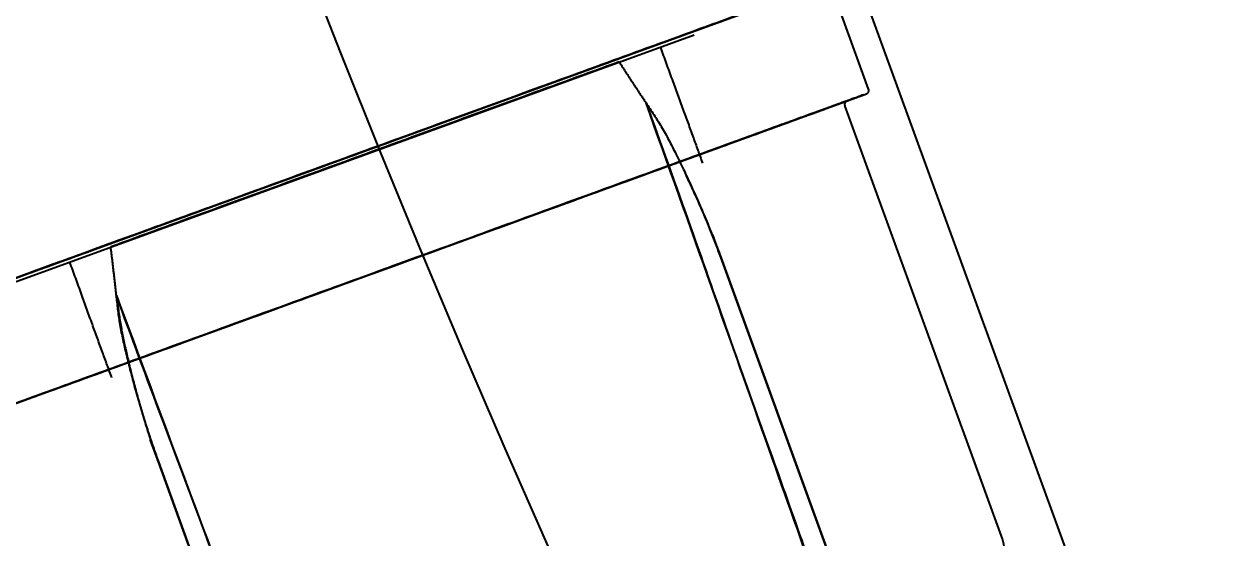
# Model space of a CAD drawing. Header units: millimetres. Extents: x 0 to 253659, y 0 to 59400.
# Drawn here: x 62987.6 to 63051.8, y 50624.8 to 50652.2 of the extents above; entities that cross this region are included whole.
import ezdxf

# ---------------------------------------------------------------- set-up
doc = ezdxf.new("R2010")
doc.units = ezdxf.units.MM
doc.header["$LTSCALE"] = 200
doc.header["$MEASUREMENT"] = 0
doc.linetypes.add('HID', pattern=[2.3, 1.5, -0.8])
doc.layers.add('A-벽', color=7, linetype='CONTINUOUS')
doc.layers.add('주방기구(기존)', color=8, linetype='HID')
doc.styles.get("Standard").update_dxf_attribs({"font": ''})
doc.styles.get('Standard').set_extended_font_data('Gulim')

msp = doc.modelspace()

# ---------------------------------------------------------------- linework, layer by layer
at = {"layer": '주방기구(기존)'}
for p, q in [((63691.695, 50895.136), (62975.998, 50634.644)), ((62979.654, 50635.974), (63031.78, 50654.947)), ((63046.714, 50614.498), (63032.036, 50654.827)), ((63032.642, 50648.784), (63030.629, 50654.315)), ((63023.344, 50651.664), (62980.941, 50636.23)), ((62983.21, 50630.579), (63032.524, 50648.529)), ((62983.211, 50630.58), (63032.522, 50648.528)), ((63039.733, 50624.928), (63031.373, 50647.897)), ((63024.76, 50639.811), (63024.327, 50640.998)), ((63037.498, 50604.809), (63024.759, 50639.81)), ((63024.76, 50639.811), (63031.588, 50621.051)), ((63033.942, 50614.581), (63024.76, 50639.811)), ((62994.759, 50628.892), (62994.327, 50630.079)), ((62994.759, 50628.892), (63001.587, 50610.132)), ((63003.942, 50603.662), (62994.759, 50628.892)), ((63010.507, 50585.622), (62994.76, 50628.892))]:
    msp.add_line(p, q, dxfattribs=at)
for centre, radius, start, end in [((63669.232, 50914.411), 715.154, 181.998676, 211.252681), ((63032.456, 50648.716), 0.2, 289.68512, 20.08409), ((63031.561, 50647.966), 0.2, 110.21626, 199.98771), ((63036.921, 50623.905), 2.993, 289.98608, 20)]:
    msp.add_arc(centre, radius, start, end, dxfattribs=at)
for points in [[(63024.146, 50652.168), (63027.704, 50653.463), (63030.229, 50654.382), (63031.573, 50654.871), (63031.661, 50654.903), (63030.478, 50654.473), (63028.084, 50653.602), (63024.608, 50652.337), (63020.227, 50650.742), (63015.157, 50648.897), (63009.634, 50646.887), (63003.916, 50644.805), (62998.266, 50642.749), (62992.966, 50640.82), (62988.28, 50639.114), (62984.449, 50637.72), (62981.66, 50636.705), (62980.05, 50636.119), (62979.681, 50635.984), (62980.569, 50636.307), (62982.667, 50637.071), (62985.884, 50638.242), (62990.079, 50639.768)], [(62988.018, 50639.019), (62992.363, 50640.6), (62997.394, 50642.431), (63002.861, 50644.421), (63008.482, 50646.467), (63013.965, 50648.462), (63019.025, 50650.304), (63023.41, 50651.9), (63026.905, 50653.172), (63029.343, 50654.059), (63030.592, 50654.514), (63029.332, 50654.055), (63026.895, 50653.168), (63023.417, 50651.903)], [(63023.417, 50651.903), (63019.059, 50650.316), (63014.019, 50648.482), (63008.547, 50646.49), (63002.926, 50644.444), (62997.445, 50642.449), (62992.389, 50640.609), (62988.007, 50639.014), (62984.516, 50637.744), (62982.082, 50636.858), (62980.838, 50636.405), (62982.11, 50636.868), (62984.548, 50637.756), (62988.018, 50639.019)], [(63021.534, 50651.006), (63022.156, 50649.294), (63022.738, 50647.701), (63023.28, 50646.216), (63023.779, 50644.835)], [(63019.336, 50650.23), (63014.178, 50648.356), (63008.63, 50646.338), (63002.919, 50644.259), (62997.372, 50642.239), (62992.217, 50640.359)], [(63005.777, 50645.3), (63010.517, 50647.024), (63015.081, 50648.684), (63019.336, 50650.23)], [(63019.336, 50650.23), (63019.805, 50649.508), (63020.283, 50648.782), (63020.768, 50648.054)], [(62990.432, 50633.209), (62994.713, 50634.767), (62999.668, 50636.57), (63005.054, 50638.53), (63010.59, 50640.545), (63015.991, 50642.511), (63020.975, 50644.325), (63025.295, 50645.897), (63028.738, 50647.15), (63031.139, 50648.024), (63032.37, 50648.472), (63031.127, 50648.02), (63028.727, 50647.146), (63025.301, 50645.9)], [(63024.573, 50645.635), (63027.848, 50646.827), (63030.148, 50647.664), (63031.338, 50648.097), (63030.173, 50647.673), (63027.876, 50646.837), (63024.58, 50645.637), (63020.445, 50644.132), (63015.673, 50642.395), (63010.499, 50640.512), (63005.194, 50638.581), (63000.029, 50636.701), (62995.273, 50634.97), (62991.16, 50633.473)], [(63020.768, 50648.054), (63023.144, 50641.406), (63025.301, 50635.296), (63027.29, 50629.713)], [(63020.768, 50648.054), (63021.581, 50646.784), (63022.364, 50645.318), (63023.15, 50643.675), (63023.952, 50641.852), (63024.76, 50639.811)], [(63032.397, 50615.135), (63030.008, 50621.998), (63027.331, 50629.577), (63024.262, 50638.247), (63020.768, 50648.054)], [(63025.301, 50645.9), (63021.009, 50644.337), (63016.044, 50642.53), (63010.654, 50640.568), (63005.117, 50638.553), (62999.718, 50636.588), (62994.738, 50634.775), (62990.422, 50633.205), (62986.983, 50631.953), (62984.586, 50631.081), (62983.361, 50630.635), (62984.613, 50631.091), (62987.015, 50631.965), (62990.432, 50633.209)], [(62991.16, 50633.473), (62987.878, 50632.279), (62985.578, 50631.442), (62984.393, 50631.01), (62985.568, 50631.438), (62987.87, 50632.276), (62991.169, 50633.476), (62995.308, 50634.983), (63000.084, 50636.721), (63005.259, 50638.605), (63010.564, 50640.536), (63015.724, 50642.414), (63020.472, 50644.142), (63024.573, 50645.635)], [(62992.217, 50640.359), (62996.481, 50641.914), (63001.052, 50643.58), (63005.777, 50645.3)], [(63024.759, 50639.811), (63024.212, 50641.237), (63023.587, 50642.723), (63022.856, 50644.305)], [(62992.518, 50637.772), (62992.422, 50638.642), (62992.321, 50639.505), (62992.217, 50640.359)], [(62992.281, 50633.37), (62991.775, 50634.75), (62991.236, 50636.237), (62990.658, 50637.832), (62990.034, 50639.541)], [(62994.759, 50628.892), (62994.049, 50631.027), (62993.49, 50632.954), (62993.042, 50634.706), (62992.707, 50636.306), (62992.518, 50637.772)], [(62992.518, 50637.772), (62992.721, 50636.366), (62992.996, 50634.968), (62993.328, 50633.558)], [(62992.518, 50637.772), (62996.146, 50628.012), (62999.367, 50619.399), (63002.187, 50611.874), (63004.769, 50605.079)], [(62999.311, 50619.529), (62997.245, 50625.089), (62994.97, 50631.156), (62992.518, 50637.772)], [(62993.328, 50633.558), (62993.787, 50631.868), (62994.265, 50630.326), (62994.759, 50628.892)], [(63027.29, 50629.713), (63029.071, 50624.69), (63030.728, 50619.928)]]:
    msp.add_spline(points, degree=3, dxfattribs=at)

# ---------------------------------------------------------------- texts
at = {"layer": 'A-벽', "insert": (56860.275, 56025.894), "char_height": 20000, "attachment_point": 1}
msp.add_mtext_dynamic_manual_height_columns('2', width=367.11901, gutter_width=12.5, heights=[0], dxfattribs=at)

doc.saveas('drawing.dxf')
